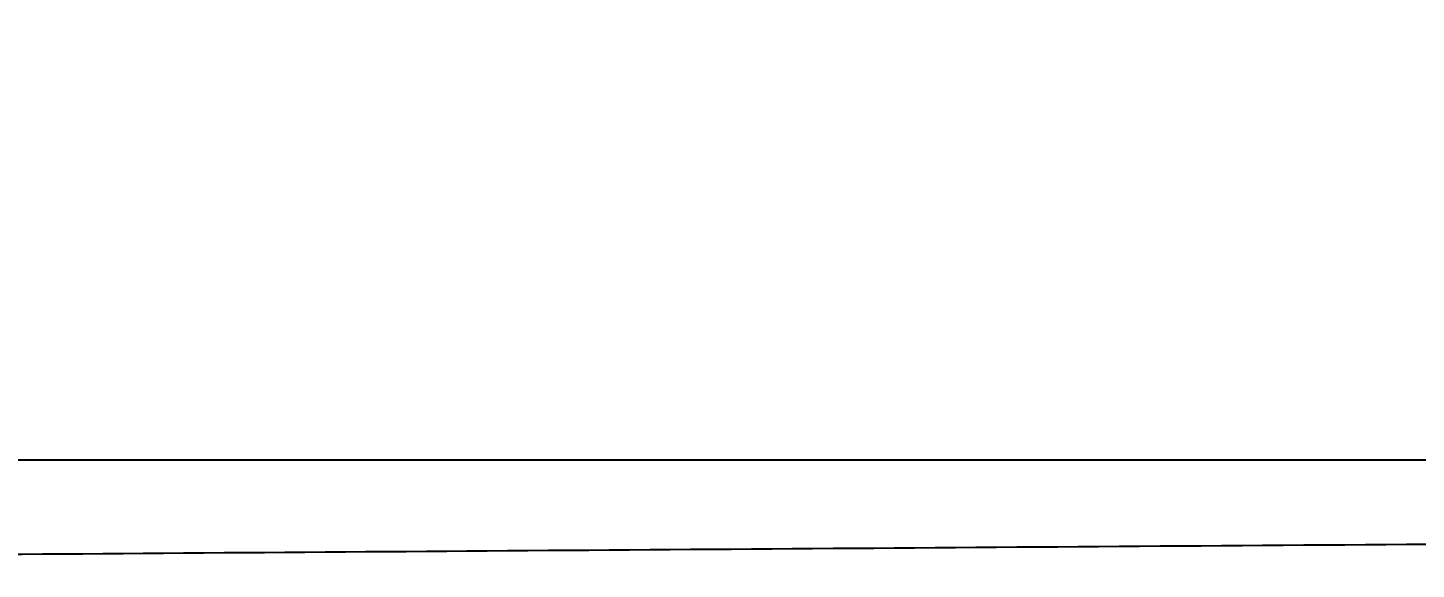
# Model space of a CAD drawing. Header units: millimetres. Extents: x 296 to 1136, y 93 to 687.
# Drawn here: x 589.98 to 622.72, y 476.05 to 488.82 of the extents above; entities that cross this region are included whole.
import ezdxf

# ---------------------------------------------------------------- set-up
doc = ezdxf.new("R2010")
doc.units = ezdxf.units.MM
doc.header["$LTSCALE"] = 0.75
doc.layers.add('DIM', color=3, linetype='Continuous')
doc.styles.get("Standard").update_dxf_attribs({"font": 'arial.ttf'})
doc.dimstyles.new('사본 ISO-25', dxfattribs={"dimtxt": 6, "dimasz": 6, "dimexe": 2.1, "dimexo": 2.1, "dimgap": 2, "dimtad": 1, "dimtih": 1, "dimtoh": 1, "dimdec": 1, "dimdsep": 46, "dimtxsty": 'Standard', "dimcen": 0, "dimclrd": 3, "dimclre": 3, "dimclrt": 4, "dimazin": 2, "dimtp": 0.1, "dimtm": 0.1, "dimtfac": 0.714286, "dimtdec": 1, "dimtmove": 0, "dimatfit": 3, "dimfxl": 1, "dimarcsym": 0})

# ---------------------------------------------------------------- blocks, each defined once
blk = doc.blocks.new('*D100')
at = {"layer": 'DIM', "color": 3, "lineweight": -2, "transparency": 16777216}
for start, end in [(260.516393, 264.342803), (265.656538, 269.483607)]:
    blk.add_arc((674.097, 1064.571), 665.726, start, end, dxfattribs=at)
at = {"layer": 'DIM', "color": 3, "transparency": 16777216}
for points in [[(564.24, 406.959), (564.578, 408.93), (558.495, 408.96)], [(668.102, 399.873), (668.093, 397.873), (674.097, 398.846)]]:
    blk.add_solid(points, dxfattribs=at)
at = {"layer": 'DIM', "color": 4, "transparency": 16777216, "insert": (616.076, 401.379), "char_height": 6, "attachment_point": 5}
blk.add_mtext('10°', dxfattribs=at)

msp = doc.modelspace()

# ---------------------------------------------------------------- linework, layer by layer
at = {"extrusion": (1, -2.22045e-16, -2.96554e-13)}
msp.add_line((551.597, 478.631), (642.437, 478.631), dxfattribs=at)
msp.add_open_spline([(564.884, 476.22), (574.85, 476.296), (594.983, 476.445), (625.783, 476.663), (646.714, 476.803), (657.279, 476.871)], degree=3, knots=[0, 0, 0, 0, 0.3333333, 0.6666667, 0.9999999, 0.9999999, 0.9999999, 0.9999999])

# ---------------------------------------------------------------- dimensions: what is measured, and where the dimension line sits
at = {"layer": 'DIM'}
dim = msp.add_angular_dim_2l(base=(596.811, 403.347), line1=((674.097, 274.286), (674.097, 493.631)), line2=((543.45, 323.631), (568.176, 463.859)), dimstyle='사본 ISO-25', override={"dimtxt": 6, "dimasz": 6, "dimtad": 0}, dxfattribs=at)
dim.commit()
dim.dimension.update_dxf_attribs({"geometry": '*D100', "text_midpoint": (616.076, 401.379)})

doc.saveas('drawing.dxf')
